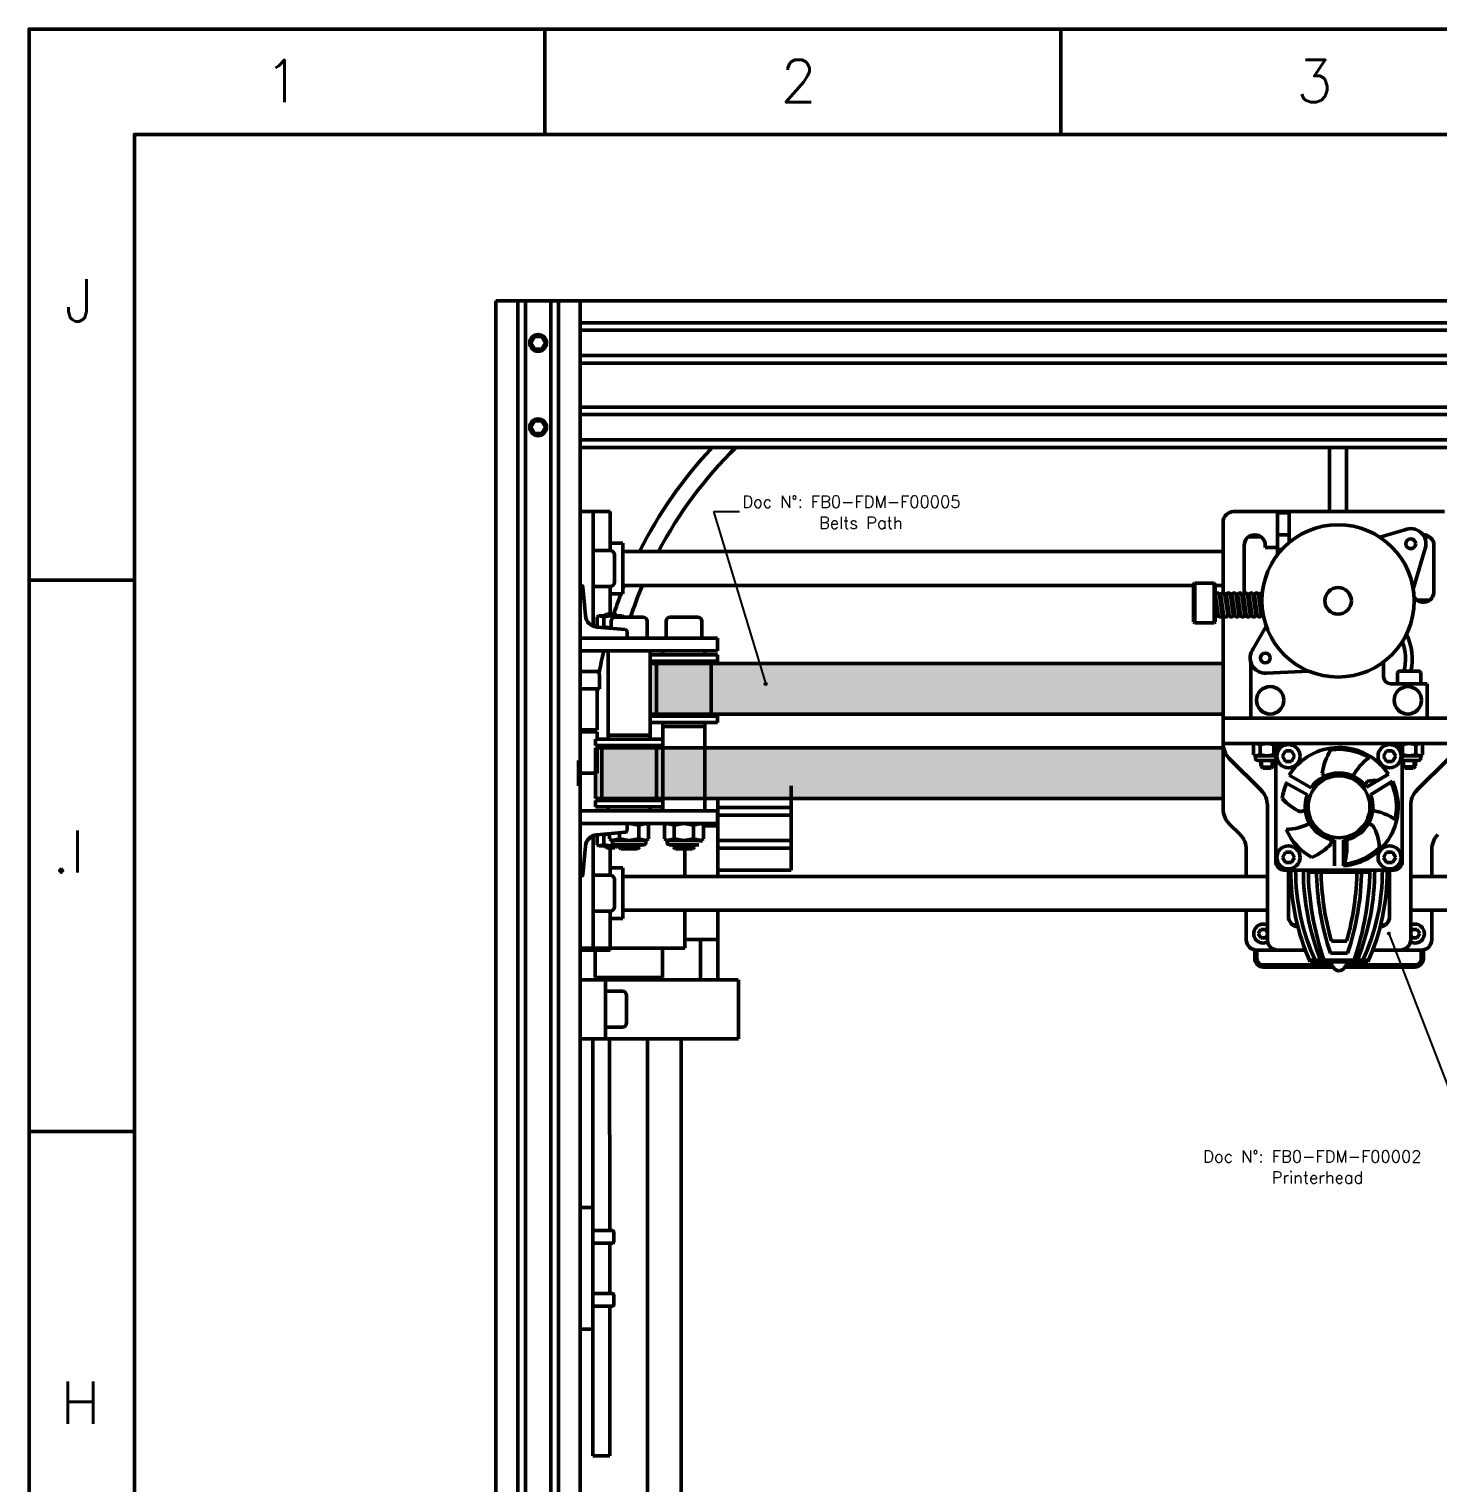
# Model space of a CAD drawing. Extents: x 21664 to 23500, y -5995 to -4166.
# Drawn here: x 21664 to 21998.2, y -5032.5 to -4687.8 of the extents above; entities that cross this region are included whole.
import ezdxf

# ---------------------------------------------------------------- set-up
doc = ezdxf.new("R2010")
doc.units = 0
doc.linetypes.add('DASHED', pattern=[19.05, 12.7, -6.35])
for name, color, linetype, lineweight in [('Cooler', 7, 'Continuous', 50), ('Extrusora', 4, 'Continuous', 50), ('Fixação e Transmissão', 5, 'Continuous', 50), ('Guias', 30, 'Continuous', 50), ('Hotend', 4, 'Continuous', 50), ('Linha tracejada', 254, 'DASHED', 15), ('Perfis e Cantoneiras', 2, 'Continuous', 50), ('Peças Usinadas', 120, 'Continuous', 50)]:
    doc.layers.add(name, color=color, linetype=linetype, lineweight=lineweight)
doc.layers.add('Cotas', color=90, linetype='Continuous')
doc.layers.add('Hachura', color=9, linetype='Continuous')
doc.layers.add('Motores', color=7, linetype='Continuous', lineweight=50, true_color=0x55ff00)
doc.styles.get("Standard").update_dxf_attribs({"font": 'romans.shx'})

msp = doc.modelspace()

# ---------------------------------------------------------------- hatches: boundary and pattern name
at = {"layer": 'Cotas'}
h = msp.add_hatch(color=256, dxfattribs=at)
h.dxf.hatch_style = 1
h.paths.add_polyline_path([(21839.02, -4843.08, 0.241174), (21838.91, -4842.87, 0.611378), (21838.5, -4843.08, 1), (21839.02, -4843.08)])
h = msp.add_hatch(color=256, dxfattribs=at)
h.dxf.hatch_style = 1
h.paths.add_polyline_path([(21986.83, -4902.24, 0.241174), (21986.72, -4902.03, 0.611378), (21986.31, -4902.24, 1), (21986.83, -4902.24)])
at = {"layer": 'Peças Usinadas'}
h = msp.add_hatch(color=50, dxfattribs=at)
h.dxf.hatch_style = 1
h.paths.add_polyline_path([(21812.85, -4838.19), (21811.35, -4838.19), (21811.35, -4850.19), (21812.85, -4850.19), (21812.85, -4838.19)])
h = msp.add_hatch(color=50, dxfattribs=at)
h.dxf.hatch_style = 1
h.paths.add_polyline_path([(21825.85, -4838.19), (21812.85, -4838.19), (21812.85, -4850.19), (21825.85, -4850.19), (21825.85, -4838.19)])
h = msp.add_hatch(color=50, dxfattribs=at)
h.dxf.hatch_style = 1
h.paths.add_polyline_path([(21947.26, -4838.19), (21825.85, -4838.19), (21825.85, -4850.19), (21947.26, -4850.19), (21947.26, -4838.19)])
h = msp.add_hatch(color=256, dxfattribs=at)
h.dxf.hatch_style = 1
h.paths.add_polyline_path([(21798.76, -4858.19), (21798.35, -4858.19), (21798.35, -4864.19), (21798.76, -4864.19), (21798.76, -4858.19)])
h = msp.add_hatch(color=256, dxfattribs=at)
h.dxf.hatch_style = 1
h.paths.add_polyline_path([(21799.85, -4858.19), (21798.76, -4858.19), (21798.76, -4864.19), (21798.35, -4864.19), (21798.35, -4870.19), (21799.85, -4870.19), (21799.85, -4858.19)])
h = msp.add_hatch(color=256, dxfattribs=at)
h.dxf.hatch_style = 1
h.paths.add_polyline_path([(21812.85, -4858.19), (21799.85, -4858.19), (21799.85, -4870.19), (21812.85, -4870.19), (21812.85, -4858.19)])
h = msp.add_hatch(color=256, dxfattribs=at)
h.dxf.hatch_style = 1
h.paths.add_polyline_path([(21814.35, -4858.19), (21812.85, -4858.19), (21812.85, -4870.19), (21814.35, -4870.19), (21814.35, -4858.19)])
h = msp.add_hatch(color=256, dxfattribs=at)
h.dxf.hatch_style = 1
h.paths.add_polyline_path([(21824.35, -4858.19), (21814.35, -4858.19), (21814.35, -4870.19), (21824.35, -4870.19), (21824.35, -4858.19)])
h = msp.add_hatch(color=256, dxfattribs=at)
h.dxf.hatch_style = 1
h.paths.add_polyline_path([(21947.26, -4858.19), (21824.35, -4858.19), (21824.35, -4870.19), (21947.26, -4870.19), (21947.26, -4858.19)])

# ---------------------------------------------------------------- linework, layer by layer
at = {"layer": 'Cooler'}
for p, q in [((21961.76, -4857.19), (21987.76, -4857.19)), ((21959.76, -4885.19), (21959.76, -4859.19)), ((21989.76, -4885.19), (21989.76, -4859.19)), ((21968.13, -4867.68), (21962.89, -4864.69)), ((21971.29, -4864.97), (21970.78, -4864.25)), ((21981.28, -4867.55), (21986.47, -4864.44)), ((21967.26, -4869.37), (21961.96, -4866.42)), ((21981.52, -4866.1), (21980.89, -4867.04)), ((21982.23, -4869.32), (21987.41, -4866.1)), ((21966.78, -4872.88), (21965.73, -4873.41)), ((21981.7, -4876.17), (21982.71, -4876.58)), ((21972.91, -4879.98), (21972.91, -4880.97)), ((21973.69, -4880.12), (21973.69, -4886.19)), ((21973.69, -4880.12), (21973.69, -4886.19)), ((21973.69, -4880.12), (21973.69, -4886.19)), ((21973.69, -4880.12), (21973.69, -4886.19)), ((21975.82, -4880.12), (21975.82, -4886.19)), ((21975.82, -4880.12), (21975.82, -4886.19)), ((21975.82, -4880.12), (21975.82, -4886.19)), ((21975.82, -4880.12), (21975.82, -4886.19)), ((21976.57, -4879.99), (21976.57, -4882.96)), ((21961.76, -4887.19), (21987.76, -4887.19)), ((21954.76, -4906.14), (21954.76, -4908.19)), ((21994.76, -4906.14), (21994.76, -4908.19)), ((21955.26, -4906.19), (21955.26, -4908.19)), ((21994.26, -4906.19), (21994.26, -4908.19)), ((21956.76, -4909.69), (21973, -4909.69)), ((21956.76, -4910.19), (21973.31, -4910.19)), ((21976.2, -4910.19), (21992.76, -4910.19)), ((21976.51, -4909.69), (21992.76, -4909.69))]:
    msp.add_line(p, q, dxfattribs=at)
msp.add_circle((21974.76, -4872.19), 7.34, dxfattribs=at)
for centre, radius, start, end in [((21961.76, -4859.19), 2, 90, 180), ((21987.76, -4859.19), 2, 360, 90), ((21974.76, -4872.19), 14.04, 33.4694, 147.7128), ((21983.77, -4865.86), 13.08, 146.8337, 172.9673), ((21974.76, -4872.19), 13.63, 58.5547, 98.1866), ((21989.74, -4871.29), 13.31, 126.2578, 151.2644), ((21974.76, -4872.19), 8.01, 35.4063, 145.788), ((21974.76, -4872.19), 13.63, 155.877, 171.6284), ((21974.76, -4872.19), 14.04, 274.3572, 25.6945), ((21983.58, -4878.91), 12.97, 88.3053, 99.1167), ((21974.76, -4872.19), 13.63, 347.2717, 25.5047), ((21970.22, -4862.46), 11.84, 220.8799, 247.6848), ((21974.76, -4872.19), 8.01, 159.405, 262.3446), ((21974.76, -4872.19), 8.01, 277.6554, 20.9624), ((21981.01, -4885.31), 12.33, 55.1945, 82.0808), ((21961.15, -4861.51), 16.13, 273.9172, 294.4436), ((21974.76, -4872.19), 13.63, 203.4119, 241.7385), ((21974.01, -4882.17), 10.34, 1.6986, 32.7461), ((21963.56, -4872.5), 12.61, 292.0904, 317.8599), ((21974.76, -4872.19), 13.63, 275.1461, 314.7569), ((21961.76, -4885.19), 2, 180, 270), ((21964.76, -4881.93), 11.85, 341.1427, 355.028), ((21987.76, -4885.19), 2, 270, 360), ((21956.76, -4908.19), 2, 180, 270), ((21956.76, -4908.19), 1.5, 180, 270), ((21992.76, -4908.19), 2, 270, 360), ((21992.76, -4908.19), 1.5, 270, 360)]:
    msp.add_arc(centre, radius, start, end, dxfattribs=at)
at = {"layer": 'Cotas'}
for p, q in [((21826.34, -4802.17), (21832.51, -4802.17)), ((21826.34, -4802.17), (21838.76, -4843.08)), ((21986.57, -4902.24), (22007.87, -4957.44))]:
    msp.add_line(p, q, dxfattribs=at)
for centre in [(21838.76, -4843.08), (21986.57, -4902.24)]:
    msp.add_circle(centre, 0.259, dxfattribs=at)
at = {"layer": 'Extrusora'}
for p, q in [((21960.13, -4802.47), (21962.94, -4802.47)), ((21960.13, -4812.44), (21960.13, -4802.47)), ((21962.94, -4802.47), (21962.94, -4809.5)), ((21962.94, -4807.67), (21960.13, -4807.67)), ((21990.33, -4806.54), (21984.43, -4808.25)), ((21960.13, -4811.17), (21961.19, -4811.17)), ((21992.38, -4820.62), (21995.2, -4810.94)), ((21940.54, -4819.15), (21940.25, -4819.44)), ((21940.25, -4819.44), (21940.25, -4823.88)), ((21940.54, -4819.15), (21940.54, -4823.88)), ((21945.12, -4819.15), (21940.54, -4819.15)), ((21945.12, -4819.15), (21945.12, -4823.88)), ((21945.4, -4819.44), (21945.12, -4819.15)), ((21945.4, -4823.88), (21945.4, -4819.44)), ((21945.42, -4822.09), (21946.06, -4826.7)), ((21945.42, -4822.78), (21945.52, -4822.78)), ((21946.37, -4821.95), (21947.01, -4826.56)), ((21946.48, -4822.78), (21946.85, -4822.78)), ((21946.75, -4822.09), (21947.39, -4826.7)), ((21947.7, -4821.95), (21948.34, -4826.56)), ((21947.81, -4822.78), (21948.18, -4822.78)), ((21948.09, -4822.09), (21948.72, -4826.7)), ((21949.03, -4821.95), (21949.67, -4826.56)), ((21949.14, -4822.78), (21949.51, -4822.78)), ((21949.42, -4822.09), (21950.05, -4826.7)), ((21950.36, -4821.95), (21951, -4826.56)), ((21950.47, -4822.78), (21950.84, -4822.78)), ((21950.75, -4822.09), (21951.38, -4826.7)), ((21951.69, -4821.95), (21952.33, -4826.56)), ((21951.8, -4822.78), (21952.17, -4822.78)), ((21952.08, -4822.09), (21952.71, -4826.7)), ((21953.02, -4821.95), (21953.66, -4826.56)), ((21953.13, -4822.78), (21953.5, -4822.78)), ((21953.41, -4822.09), (21954.04, -4826.7)), ((21954.35, -4821.95), (21954.99, -4826.56)), ((21954.46, -4822.78), (21954.83, -4822.78)), ((21954.74, -4822.09), (21955.37, -4826.7)), ((21955.68, -4821.95), (21956.32, -4826.56)), ((21955.79, -4822.78), (21956.16, -4822.78)), ((21956.07, -4822.09), (21956.7, -4826.7)), ((21940.25, -4828.32), (21940.25, -4823.88)), ((21940.54, -4828.6), (21940.54, -4823.88)), ((21945.12, -4828.6), (21945.12, -4823.88)), ((21945.4, -4823.88), (21945.4, -4828.32)), ((21945.42, -4824.98), (21945.83, -4824.98)), ((21946.79, -4824.98), (21947.16, -4824.98)), ((21948.12, -4824.98), (21948.49, -4824.98)), ((21949.45, -4824.98), (21949.82, -4824.98)), ((21950.78, -4824.98), (21951.15, -4824.98)), ((21952.11, -4824.98), (21952.48, -4824.98)), ((21953.44, -4824.98), (21953.81, -4824.98)), ((21954.77, -4824.98), (21955.14, -4824.98)), ((21956.1, -4824.98), (21956.47, -4824.98)), ((21940.54, -4828.6), (21940.25, -4828.32)), ((21945.12, -4828.6), (21940.54, -4828.6)), ((21945.4, -4828.32), (21945.12, -4828.6)), ((21954.42, -4834.7), (21957.49, -4829.38)), ((21953.84, -4843), (21953.84, -4837.97)), ((21967.61, -4840.05), (21957.54, -4840.47)), ((21985.32, -4841.31), (21985.32, -4837.84)), ((21953.84, -4851.19), (21953.84, -4843)), ((21995.67, -4843), (21987.01, -4843)), ((21995.67, -4851.19), (21995.67, -4843)), ((21953.84, -4851.19), (21974.76, -4851.19)), ((21995.67, -4851.19), (21974.76, -4851.19))]:
    msp.add_line(p, q, dxfattribs=at)
for centre, radius in [((21991.78, -4809.83), 1.16), ((21957.27, -4836.89), 1.16), ((21958.44, -4846.94), 3.25), ((21991.07, -4846.94), 3.25)]:
    msp.add_circle(centre, radius, dxfattribs=at)
for centre, radius, start, end in [((21991.78, -4809.83), 3.6, 341.9776, 113.7462), ((21945.89, -4821.95), 0.482, 0.3217, 197.0883), ((21947.22, -4821.95), 0.482, 0.3217, 197.0883), ((21948.55, -4821.95), 0.482, 0.3217, 197.0883), ((21949.88, -4821.95), 0.482, 0.3217, 197.0883), ((21951.21, -4821.95), 0.482, 0.3217, 197.0883), ((21952.54, -4821.95), 0.482, 0.3217, 197.0883), ((21953.87, -4821.95), 0.482, 0.3217, 197.0883), ((21955.2, -4821.95), 0.482, 0.3217, 197.0883), ((21956.53, -4821.95), 0.482, 86.0092, 197.0883), ((21946.54, -4826.7), 0.482, 179.9403, 16.9088), ((21947.88, -4826.7), 0.482, 179.9403, 16.9088), ((21949.21, -4826.7), 0.482, 179.9403, 16.9088), ((21950.54, -4826.7), 0.482, 179.9403, 16.9088), ((21951.87, -4826.7), 0.482, 179.9403, 16.9088), ((21953.2, -4826.7), 0.482, 179.9403, 16.9088), ((21954.53, -4826.7), 0.482, 179.9403, 16.9088), ((21955.86, -4826.7), 0.482, 179.9403, 16.9088), ((21957.19, -4826.7), 0.482, 179.9403, 224.0602), ((21979.3, -4837.08), 11.23, 344.9058, 21.1052), ((21979.3, -4837.08), 12.82, 346.8069, 26.7509), ((21957.27, -4836.89), 3.6, 142.4486, 274.2171), ((21987.01, -4841.31), 1.69, 180, 270)]:
    msp.add_arc(centre, radius, start, end, dxfattribs=at)
at = {"layer": 'Fixação e Transmissão'}
for p, q in [((21783.89, -4760.69), (21783.02, -4762.19)), ((21785.62, -4760.69), (21786.49, -4762.19)), ((21783.89, -4763.69), (21783.02, -4762.19)), ((21785.62, -4763.69), (21786.49, -4762.19)), ((21783.89, -4780.69), (21783.02, -4782.19)), ((21785.62, -4780.69), (21786.49, -4782.19)), ((21783.89, -4783.69), (21783.02, -4782.19)), ((21785.62, -4783.69), (21786.49, -4782.19)), ((21801.85, -4802.19), (21794.76, -4802.19)), ((21797.85, -4802.19), (21797.85, -4829.36)), ((21801.85, -4802.19), (21801.85, -4811.44)), ((21797.85, -4811.44), (21801.85, -4811.44)), ((21804.85, -4809.69), (21801.85, -4809.69)), ((21802.85, -4812.44), (21802.85, -4818.94)), ((21804.85, -4809.69), (21804.85, -4821.69)), ((21801.85, -4819.94), (21797.85, -4819.94)), ((21801.85, -4819.94), (21801.85, -4826.49)), ((21804.85, -4821.69), (21801.85, -4821.69)), ((21800.95, -4826.49), (21800.55, -4826.89)), ((21802.95, -4826.49), (21800.95, -4826.49)), ((21802.95, -4826.49), (21803.35, -4826.89)), ((21799.2, -4826.89), (21798.77, -4827.13)), ((21798.77, -4827.13), (21798.77, -4829.54)), ((21804.7, -4826.89), (21799.2, -4826.89)), ((21799.2, -4826.89), (21800.36, -4827.13)), ((21799.8, -4829.66), (21800.36, -4829.54)), ((21800.36, -4827.13), (21801.95, -4826.89)), ((21800.36, -4827.13), (21800.36, -4829.54)), ((21800.36, -4829.54), (21801.95, -4829.79)), ((21802.1, -4829.79), (21801.27, -4829.79)), ((21803.53, -4827.13), (21801.95, -4826.89)), ((21802.1, -4829.76), (21801.95, -4829.79)), ((21802.1, -4828.19), (21802.1, -4829.86)), ((21809.6, -4827.19), (21803.1, -4827.19)), ((21804.7, -4826.89), (21803.53, -4827.13)), ((21803.53, -4827.13), (21803.53, -4827.19)), ((21804.7, -4826.89), (21805.12, -4827.13)), ((21805.12, -4827.13), (21805.12, -4827.19)), ((21810.6, -4832.19), (21810.6, -4828.19)), ((21815.1, -4828.19), (21815.1, -4832.19)), ((21822.6, -4827.19), (21816.1, -4827.19)), ((21823.6, -4832.19), (21823.6, -4828.19)), ((21805.85, -4832.19), (21810.6, -4832.19)), ((21815.1, -4832.19), (21823.6, -4832.19)), ((21811.35, -4837.69), (21811.35, -4836.19)), ((21827.35, -4837.69), (21827.35, -4836.19)), ((21794.76, -4840.07), (21798.5, -4840.07)), ((21812.85, -4837.69), (21812.85, -4850.69)), ((21825.85, -4837.69), (21825.85, -4850.69)), ((21989.13, -4840), (21993.63, -4840)), ((21799.32, -4840.89), (21799.32, -4844.19)), ((21988.63, -4843), (21994.13, -4843)), ((21798.76, -4844.19), (21794.76, -4844.19)), ((21799.32, -4844.19), (21794.76, -4844.19)), ((21798.76, -4853.94), (21798.76, -4844.19)), ((21811.35, -4852.19), (21811.35, -4850.69)), ((21827.35, -4852.19), (21827.35, -4850.69)), ((21794.76, -4853.94), (21798.76, -4853.94)), ((21794.76, -4854.44), (21798.76, -4854.44)), ((21798.76, -4854.44), (21798.76, -4856.19)), ((21798.35, -4857.69), (21798.35, -4856.19)), ((21798.76, -4857.69), (21798.76, -4864.19)), ((21799.85, -4857.69), (21799.85, -4870.69)), ((21812.85, -4857.69), (21812.85, -4870.69)), ((21814.35, -4857.69), (21814.35, -4856.19)), ((21954.92, -4857.19), (21954.49, -4857.43)), ((21954.49, -4857.43), (21954.49, -4859.84)), ((21954.92, -4857.19), (21960.42, -4857.19)), ((21954.92, -4857.19), (21956.08, -4857.43)), ((21956.08, -4857.43), (21957.67, -4857.19)), ((21956.08, -4857.43), (21956.08, -4859.84)), ((21959.26, -4857.43), (21957.67, -4857.19)), ((21960.42, -4857.19), (21959.26, -4857.43)), ((21959.26, -4857.43), (21959.26, -4859.84)), ((21960.42, -4857.19), (21960.62, -4857.3)), ((21988.63, -4857.19), (21988.43, -4857.3)), ((21994.13, -4857.19), (21988.63, -4857.19)), ((21988.63, -4857.19), (21989.79, -4857.43)), ((21989.79, -4857.43), (21991.38, -4857.19)), ((21989.79, -4857.43), (21989.79, -4859.84)), ((21992.97, -4857.43), (21991.38, -4857.19)), ((21994.13, -4857.19), (21992.97, -4857.43)), ((21992.97, -4857.43), (21992.97, -4859.84)), ((21994.13, -4857.19), (21994.56, -4857.43)), ((21994.56, -4857.43), (21994.56, -4859.84)), ((21794.35, -4867.19), (21794.35, -4861.19)), ((21954.92, -4860.09), (21954.49, -4859.84)), ((21954.92, -4860.09), (21956.08, -4859.84)), ((21954.92, -4860.09), (21959.29, -4860.09)), ((21954.92, -4860.09), (21954.92, -4860.69)), ((21955.42, -4861.19), (21959.29, -4861.19)), ((21956.08, -4859.84), (21957.67, -4860.09)), ((21956.17, -4862.5), (21956.17, -4861.19)), ((21959.26, -4859.84), (21957.67, -4860.09)), ((21959.17, -4862.5), (21959.17, -4861.19)), ((21959.29, -4859.85), (21959.26, -4859.84)), ((21962.03, -4858.94), (21961.31, -4860.19)), ((21962.03, -4861.44), (21961.31, -4860.19)), ((21963.48, -4858.94), (21964.2, -4860.19)), ((21963.48, -4861.44), (21964.2, -4860.19)), ((21986.03, -4858.94), (21985.31, -4860.19)), ((21986.03, -4861.44), (21985.31, -4860.19)), ((21987.48, -4858.94), (21988.2, -4860.19)), ((21987.48, -4861.44), (21988.2, -4860.19)), ((21989.76, -4859.85), (21989.79, -4859.84)), ((21994.13, -4860.09), (21989.76, -4860.09)), ((21993.63, -4861.19), (21989.76, -4861.19)), ((21989.79, -4859.84), (21991.38, -4860.09)), ((21989.88, -4862.5), (21989.88, -4861.19)), ((21992.97, -4859.84), (21991.38, -4860.09)), ((21992.88, -4862.5), (21992.88, -4861.19)), ((21994.13, -4860.09), (21992.97, -4859.84)), ((21994.13, -4860.09), (21994.56, -4859.84)), ((21994.13, -4860.09), (21994.13, -4860.69)), ((21798.76, -4864.19), (21794.76, -4864.19)), ((21956.67, -4863), (21956.17, -4862.5)), ((21958.67, -4863), (21956.67, -4863)), ((21958.67, -4863), (21959.17, -4862.5)), ((21962.03, -4861.44), (21962.03, -4861.44)), ((21986.03, -4861.44), (21986.03, -4861.44)), ((21990.38, -4863), (21989.88, -4862.5)), ((21990.38, -4863), (21992.38, -4863)), ((21992.38, -4863), (21992.88, -4862.5)), ((21798.35, -4872.19), (21798.35, -4870.69)), ((21814.35, -4872.19), (21814.35, -4870.69)), ((21814.26, -4872.19), (21814.26, -4873.19)), ((21801.73, -4878.55), (21801.73, -4879.83)), ((21804.04, -4878.34), (21804.04, -4879.83)), ((21810.35, -4876.19), (21805.85, -4876.19)), ((21805.85, -4876.26), (21806.35, -4876.19)), ((21808.66, -4876.54), (21806.35, -4876.19)), ((21810.35, -4876.19), (21808.66, -4876.54)), ((21808.66, -4876.54), (21808.66, -4879.83)), ((21810.35, -4876.19), (21810.97, -4876.54)), ((21810.97, -4876.54), (21810.97, -4879.83)), ((21815.35, -4876.19), (21814.73, -4876.54)), ((21814.73, -4876.54), (21814.73, -4879.83)), ((21823.35, -4876.19), (21815.35, -4876.19)), ((21815.35, -4876.19), (21817.04, -4876.54)), ((21817.04, -4876.54), (21819.35, -4876.19)), ((21817.04, -4876.54), (21817.04, -4879.83)), ((21821.66, -4876.54), (21819.35, -4876.19)), ((21823.35, -4876.19), (21821.66, -4876.54)), ((21821.66, -4876.54), (21821.66, -4879.83)), ((21823.35, -4876.19), (21823.97, -4876.54)), ((21823.97, -4876.54), (21823.97, -4879.83)), ((21797.85, -4906.19), (21797.85, -4879.02)), ((21798.77, -4881.24), (21798.77, -4878.83)), ((21799.2, -4881.49), (21798.77, -4881.24)), ((21799.2, -4881.49), (21800.36, -4881.24)), ((21803.85, -4881.49), (21799.2, -4881.49)), ((21799.8, -4878.72), (21800.36, -4878.83)), ((21800.36, -4878.83), (21801.73, -4878.62)), ((21800.36, -4881.24), (21800.36, -4878.83)), ((21800.36, -4881.24), (21801.95, -4881.49)), ((21800.95, -4881.89), (21800.55, -4881.49)), ((21802.95, -4881.89), (21800.95, -4881.89)), ((21802.35, -4880.19), (21801.73, -4879.83)), ((21801.85, -4888.44), (21801.85, -4881.89)), ((21803.53, -4881.24), (21801.95, -4881.49)), ((21802.35, -4880.19), (21804.04, -4879.83)), ((21810.35, -4880.19), (21802.35, -4880.19)), ((21802.35, -4880.19), (21802.35, -4880.69)), ((21809.85, -4881.19), (21802.85, -4881.19)), ((21802.95, -4881.89), (21803.35, -4881.49)), ((21803.53, -4881.24), (21803.53, -4881.19)), ((21803.85, -4881.31), (21803.53, -4881.24)), ((21803.85, -4881.19), (21803.85, -4881.69)), ((21803.85, -4881.69), (21804.35, -4882.19)), ((21804.04, -4879.83), (21806.35, -4880.19)), ((21808.66, -4879.83), (21806.35, -4880.19)), ((21808.85, -4881.69), (21808.35, -4882.19)), ((21810.35, -4880.19), (21808.66, -4879.83)), ((21808.85, -4881.19), (21808.85, -4881.69)), ((21810.35, -4880.19), (21810.97, -4879.83)), ((21810.35, -4880.19), (21810.35, -4880.69)), ((21815.35, -4880.19), (21814.73, -4879.83)), ((21815.35, -4880.19), (21817.04, -4879.83)), ((21823.35, -4880.19), (21815.35, -4880.19)), ((21815.35, -4880.19), (21815.35, -4880.69)), ((21822.85, -4881.19), (21815.85, -4881.19)), ((21816.85, -4881.19), (21816.85, -4881.69)), ((21816.85, -4881.69), (21817.35, -4882.19)), ((21817.04, -4879.83), (21819.35, -4880.19)), ((21821.66, -4879.83), (21819.35, -4880.19)), ((21821.85, -4881.69), (21821.35, -4882.19)), ((21823.35, -4880.19), (21821.66, -4879.83)), ((21821.85, -4881.19), (21821.85, -4881.69)), ((21823.35, -4880.19), (21823.97, -4879.83)), ((21823.35, -4880.19), (21823.35, -4880.69)), ((21808.35, -4882.19), (21804.35, -4882.19)), ((21821.35, -4882.19), (21817.35, -4882.19)), ((21962.03, -4882.94), (21961.31, -4884.19)), ((21962.03, -4885.44), (21961.31, -4884.19)), ((21962.03, -4885.44), (21962.03, -4885.44)), ((21963.48, -4882.94), (21964.2, -4884.19)), ((21963.48, -4885.44), (21964.2, -4884.19)), ((21986.03, -4882.94), (21985.31, -4884.19)), ((21986.03, -4885.44), (21985.31, -4884.19)), ((21986.03, -4885.44), (21986.03, -4885.44)), ((21987.48, -4882.94), (21988.2, -4884.19)), ((21987.48, -4885.44), (21988.2, -4884.19)), ((21801.85, -4888.44), (21797.85, -4888.44)), ((21804.85, -4886.69), (21801.85, -4886.69)), ((21804.85, -4898.69), (21804.85, -4886.69)), ((21802.85, -4895.94), (21802.85, -4889.44)), ((21797.85, -4896.94), (21801.85, -4896.94)), ((21801.85, -4906.19), (21801.85, -4896.94)), ((21804.85, -4898.69), (21801.85, -4898.69)), ((21956.18, -4901.26), (21955.6, -4902.26)), ((21956.18, -4903.26), (21955.6, -4902.26)), ((21957.33, -4901.26), (21957.76, -4902)), ((21957.33, -4903.26), (21957.76, -4902.53)), ((21992.18, -4901.26), (21991.76, -4902)), ((21992.18, -4903.26), (21991.76, -4902.53)), ((21993.33, -4901.26), (21993.91, -4902.26)), ((21993.33, -4903.26), (21993.91, -4902.26)), ((21957.33, -4903.26), (21957.33, -4903.26)), ((21992.18, -4903.26), (21992.18, -4903.26)), ((21801.85, -4906.19), (21794.76, -4906.19)), ((21800.76, -4915.95), (21804.76, -4915.95)), ((21805.76, -4916.95), (21805.76, -4923.45)), ((21804.76, -4924.45), (21800.76, -4924.45)), ((21797.75, -4972.69), (21802.5, -4972.69)), ((21802.75, -4975.44), (21802.75, -4972.94)), ((21797.75, -4975.69), (21802.5, -4975.69)), ((21797.76, -4987.59), (21802.5, -4987.59)), ((21802.75, -4990.34), (21802.75, -4987.84)), ((21797.76, -4990.59), (21802.5, -4990.59))]:
    msp.add_line(p, q, dxfattribs=at)
at = {"layer": 'Fixação e Transmissão', "ltscale": 0.1}
for p, q in [((21785.62, -4760.69), (21783.89, -4760.69)), ((21785.62, -4763.69), (21783.89, -4763.69)), ((21785.62, -4780.69), (21783.89, -4780.69)), ((21785.62, -4783.69), (21783.89, -4783.69)), ((21988.63, -4843), (21988.63, -4840.5)), ((21994.13, -4843), (21994.13, -4840.5)), ((21963.48, -4858.94), (21962.03, -4858.94)), ((21987.48, -4858.94), (21986.03, -4858.94)), ((21963.48, -4861.44), (21962.03, -4861.44)), ((21987.48, -4861.44), (21986.03, -4861.44)), ((21963.48, -4882.94), (21962.03, -4882.94)), ((21963.48, -4885.44), (21962.03, -4885.44)), ((21987.48, -4882.94), (21986.03, -4882.94)), ((21987.48, -4885.44), (21986.03, -4885.44)), ((21956.18, -4901.26), (21957.33, -4901.26)), ((21993.33, -4901.26), (21992.18, -4901.26)), ((21956.18, -4903.26), (21957.33, -4903.26)), ((21993.33, -4903.26), (21992.18, -4903.26)), ((21832.25, -4913.2), (21794.75, -4913.2)), ((21794.76, -4927.2), (21794.76, -4913.2)), ((21800.76, -4927.2), (21800.76, -4913.2)), ((21832.26, -4927.2), (21832.26, -4913.2)), ((21832.26, -4927.2), (21794.76, -4927.2))]:
    msp.add_line(p, q, dxfattribs=at)
at = {"layer": 'Fixação e Transmissão', "color": 7, "ltscale": 0.1}
for p, q in [((21801.35, -4835.19), (21801.35, -4855.19)), ((21811.35, -4835.19), (21811.35, -4855.19)), ((21814.35, -4835.19), (21814.35, -4836.19)), ((21824.35, -4835.19), (21824.35, -4836.19)), ((21814.35, -4853.19), (21814.35, -4852.19)), ((21814.35, -4873.19), (21814.35, -4853.19)), ((21824.35, -4853.19), (21824.35, -4852.19)), ((21824.35, -4873.19), (21824.35, -4853.19)), ((21801.35, -4855.19), (21801.35, -4856.19)), ((21811.35, -4855.19), (21811.35, -4856.19)), ((21801.35, -4872.19), (21801.35, -4873.19)), ((21811.35, -4872.19), (21811.35, -4873.19)), ((21814.35, -4872.19), (21814.35, -4873.19)), ((21824.35, -4872.19), (21824.35, -4873.19))]:
    msp.add_line(p, q, dxfattribs=at)
at = {"layer": 'Fixação e Transmissão', "color": 7}
for p, q in [((21811.35, -4835.19), (21801.35, -4835.19)), ((21824.35, -4835.19), (21814.35, -4835.19)), ((21824.35, -4836.19), (21814.35, -4836.19)), ((21824.35, -4852.19), (21814.35, -4852.19)), ((21824.35, -4853.19), (21814.35, -4853.19)), ((21811.35, -4855.19), (21801.35, -4855.19)), ((21811.35, -4856.19), (21801.35, -4856.19)), ((21811.35, -4872.19), (21801.35, -4872.19)), ((21811.35, -4873.19), (21801.35, -4873.19)), ((21824.35, -4873.19), (21814.35, -4873.19)), ((21824.35, -4873.19), (21814.35, -4873.19))]:
    msp.add_line(p, q, dxfattribs=at)
at = {"layer": 'Fixação e Transmissão', "flags": 128}
for points in [[(21827.35, -4836.19), (21811.35, -4836.19)], [(21827.35, -4850.69), (21811.35, -4850.69)], [(21827.35, -4852.19), (21811.35, -4852.19)], [(21814.35, -4856.19), (21798.35, -4856.19)], [(21814.35, -4870.69), (21798.35, -4870.69)], [(21814.35, -4872.19), (21798.35, -4872.19)]]:
    msp.add_lwpolyline(points, dxfattribs=at)
at = {"layer": 'Fixação e Transmissão'}
for centre, radius in [((21784.76, -4762.19), 1.73), ((21784.76, -4782.19), 1.73), ((21962.76, -4860.19), 2.75), ((21986.76, -4860.19), 2.75), ((21962.76, -4884.19), 2.75), ((21986.76, -4884.19), 2.75)]:
    msp.add_circle(centre, radius, dxfattribs=at)
for centre, radius, start, end in [((21801.85, -4812.44), 1, 0, 90), ((21801.85, -4818.94), 1, 270, 360), ((21803.1, -4828.19), 1, 90, 180), ((21809.6, -4828.19), 1, 360, 90), ((21816.1, -4828.19), 1, 90, 180), ((21822.6, -4828.19), 1, 360, 90), ((21798.5, -4840.89), 0.824, 0, 90), ((21989.13, -4840.5), 0.5, 90, 180), ((21993.63, -4840.5), 0.5, 360, 90), ((21955.42, -4860.69), 0.5, 180, 270), ((21993.63, -4860.69), 0.5, 270, 360), ((21802.85, -4880.69), 0.5, 180, 270), ((21809.85, -4880.69), 0.5, 270, 360), ((21815.85, -4880.69), 0.5, 180, 270), ((21801.85, -4889.44), 1, 360, 90), ((21801.85, -4895.94), 1, 270, 360), ((21956.76, -4902.26), 2.25, 63.6122, 298.2047), ((21992.76, -4902.26), 2.25, 241.7953, 116.3878), ((21804.76, -4916.95), 1, 0, 90), ((21804.76, -4923.45), 1, 270, 360), ((21802.5, -4972.94), 0.25, 360, 90), ((21802.5, -4975.44), 0.25, 270, 360), ((21802.5, -4987.84), 0.25, 360, 90), ((21802.5, -4990.34), 0.25, 270, 360)]:
    msp.add_arc(centre, radius, start, end, dxfattribs=at)
for points, degree in [([(21812.89, -4837.69), (21811.35, -4837.69), (21811.35, -4837.69)], 2), ([(21812.89, -4837.69), (21812.95, -4837.69), (21813.08, -4837.69)], 2), ([(21813.42, -4837.69), (21813.22, -4837.69), (21813.08, -4837.69)], 2), ([(21813.42, -4837.69), (21813.64, -4837.69), (21813.92, -4837.69)], 2), ([(21814.54, -4837.69), (21814.2, -4837.69), (21813.92, -4837.69)], 2), ([(21814.54, -4837.69), (21814.89, -4837.69), (21815.29, -4837.69)], 2), ([(21816.12, -4837.69), (21815.69, -4837.69), (21815.29, -4837.69)], 2), ([(21816.12, -4837.69), (21816.57, -4837.69), (21817.06, -4837.69)], 2), ([(21818.02, -4837.69), (21817.53, -4837.69), (21817.06, -4837.69)], 2), ([(21818.02, -4837.69), (21818.53, -4837.69), (21819.05, -4837.69)], 2), ([(21820.05, -4837.69), (21819.05, -4837.69)], 1), ([(21820.05, -4837.69), (21820.57, -4837.69), (21821.08, -4837.69)], 2), ([(21822.02, -4837.69), (21821.56, -4837.69), (21821.08, -4837.69)], 2), ([(21822.02, -4837.69), (21822.49, -4837.69), (21822.93, -4837.69)], 2), ([(21823.72, -4837.69), (21823.35, -4837.69), (21822.93, -4837.69)], 2), ([(21823.72, -4837.69), (21824.1, -4837.69), (21824.43, -4837.69)], 2), ([(21824.99, -4837.69), (21824.74, -4837.69), (21824.43, -4837.69)], 2), ([(21824.99, -4837.69), (21825.25, -4837.69), (21825.43, -4837.69)], 2), ([(21825.71, -4837.69), (21825.61, -4837.69), (21825.43, -4837.69)], 2), ([(21825.71, -4837.69), (21825.82, -4837.69), (21825.84, -4837.69)], 2), ([(21827.35, -4837.69), (21827.35, -4837.69), (21825.84, -4837.69)], 2), ([(21798.35, -4857.69), (21799.95, -4857.69), (21800.08, -4857.69)], 2), ([(21800.42, -4857.69), (21800.22, -4857.69), (21800.08, -4857.69)], 2), ([(21800.42, -4857.69), (21800.64, -4857.69), (21800.92, -4857.69)], 2), ([(21801.54, -4857.69), (21801.2, -4857.69), (21800.92, -4857.69)], 2), ([(21801.54, -4857.69), (21801.89, -4857.69), (21802.3, -4857.69)], 2), ([(21803.12, -4857.69), (21802.69, -4857.69), (21802.3, -4857.69)], 2), ([(21803.12, -4857.69), (21803.58, -4857.69), (21804.06, -4857.69)], 2), ([(21805.02, -4857.69), (21804.53, -4857.69), (21804.06, -4857.69)], 2), ([(21805.02, -4857.69), (21805.53, -4857.69), (21806.06, -4857.69)], 2), ([(21807.05, -4857.69), (21806.06, -4857.69)], 1), ([(21807.05, -4857.69), (21807.57, -4857.69), (21808.08, -4857.69)], 2), ([(21809.02, -4857.69), (21808.56, -4857.69), (21808.08, -4857.69)], 2), ([(21809.02, -4857.69), (21809.49, -4857.69), (21809.93, -4857.69)], 2), ([(21810.72, -4857.69), (21810.35, -4857.69), (21809.93, -4857.69)], 2), ([(21810.72, -4857.69), (21811.1, -4857.69), (21811.43, -4857.69)], 2), ([(21811.99, -4857.69), (21811.74, -4857.69), (21811.43, -4857.69)], 2), ([(21811.99, -4857.69), (21812.25, -4857.69), (21812.44, -4857.69)], 2), ([(21812.71, -4857.69), (21812.61, -4857.69), (21812.44, -4857.69)], 2), ([(21812.71, -4857.69), (21812.82, -4857.69), (21812.84, -4857.69)], 2), ([(21814.35, -4857.69), (21814.35, -4857.69), (21812.84, -4857.69)], 2)]:
    msp.add_open_spline(points, degree=degree, dxfattribs=at)
at = {"layer": 'Guias'}
for p, q in [((21956.26, -4808.19), (21953.26, -4808.19)), ((21996.26, -4808.19), (21994.98, -4808.19)), ((21996.26, -4823.19), (21993.26, -4823.19)), ((21964.89, -4900.19), (21963.76, -4900.19)), ((21985.76, -4900.19), (21984.62, -4900.19))]:
    msp.add_line(p, q, dxfattribs=at)
msp.add_arc((21953.26, -4822.19), 1, 266.165, 270, dxfattribs=at)
at = {"layer": 'Hachura'}
for p, q in [((21808.85, -4881.69), (21803.85, -4881.69)), ((21804.35, -4881.19), (21804.35, -4882.19)), ((21808.35, -4881.19), (21808.35, -4882.19)), ((21821.85, -4881.69), (21816.85, -4881.69)), ((21817.35, -4881.19), (21817.35, -4882.19)), ((21821.35, -4881.19), (21821.35, -4882.19))]:
    msp.add_line(p, q, dxfattribs=at)
at = {"layer": 'Hotend'}
for p, q in [((21972.94, -4904.05), (21974.76, -4904.05)), ((21976.57, -4904.05), (21974.76, -4904.05)), ((21974.76, -4908.53), (21967.72, -4908.53)), ((21967.9, -4908.94), (21974.76, -4908.94)), ((21969.11, -4908.53), (21969.51, -4908.94)), ((21970.39, -4908.53), (21970.79, -4908.94)), ((21971.19, -4908.53), (21971.6, -4908.94)), ((21972.72, -4906.9), (21974.76, -4906.9)), ((21976.79, -4906.9), (21974.76, -4906.9)), ((21974.76, -4908.53), (21981.79, -4908.53)), ((21981.61, -4908.94), (21974.76, -4908.94)), ((21978.32, -4908.53), (21977.92, -4908.94)), ((21979.13, -4908.53), (21978.72, -4908.94)), ((21980.41, -4908.53), (21980, -4908.94))]:
    msp.add_line(p, q, dxfattribs=at)
for centre, radius, start, end in [((22016.43, -4887.33), 53.12, 179.847, 204.0008), ((22014.75, -4887.44), 50.28, 179.7129, 204.8043), ((22023.97, -4887.21), 57.67, 179.9744, 201.6998), ((22037.02, -4885.97), 69.59, 180.9979, 198.9167), ((22034.95, -4886.2), 65.58, 180.8614, 198.397), ((22036.05, -4886.2), 65.58, 180.8614, 195.7897), ((21913.46, -4886.2), 65.58, 344.2103, 359.1386), ((21914.56, -4886.2), 65.58, 341.603, 359.1386), ((21912.49, -4885.97), 69.59, 341.0833, 359.0021), ((21925.55, -4887.21), 57.67, 338.3002, 0.0256), ((21934.76, -4887.44), 50.28, 335.1957, 0.2871), ((21933.08, -4887.33), 53.12, 335.9992, 0.153), ((21975.6, -4908.43), 2.88, 189.5316, 253.0677), ((21973.92, -4908.43), 2.88, 286.9323, 350.4684)]:
    msp.add_arc(centre, radius, start, end, dxfattribs=at)
at = {"layer": 'Linha tracejada'}
for p, q in [((21800.95, -4826.49), (21800.95, -4826.89)), ((21802.95, -4826.49), (21802.95, -4826.89)), ((21956.67, -4863), (21956.67, -4861.19)), ((21958.67, -4863), (21958.67, -4861.19)), ((21990.38, -4863), (21990.38, -4861.19)), ((21992.38, -4863), (21992.38, -4861.19)), ((21956.17, -4862.5), (21959.17, -4862.5)), ((21992.88, -4862.5), (21989.88, -4862.5)), ((21800.95, -4881.89), (21800.95, -4881.49)), ((21802.95, -4881.89), (21802.95, -4881.49))]:
    msp.add_line(p, q, dxfattribs=at)
at = {"layer": 'Motores'}
for p, q in [((21827.41, -4870.19), (21827.41, -4876.69)), ((21823.97, -4876.69), (21827.41, -4876.69)), ((21823.97, -4876.69), (21827.41, -4876.69)), ((21827.41, -4876.69), (21827.41, -4888.69)), ((21827.41, -4888.69), (21827.41, -4876.69)), ((21819.59, -4882.19), (21819.59, -4888.69)), ((21819.59, -4882.19), (21819.59, -4888.69)), ((21819.59, -4896.69), (21819.59, -4905.69)), ((21819.59, -4896.69), (21819.59, -4905.69)), ((21827.41, -4903.69), (21827.41, -4896.69)), ((21827.41, -4896.69), (21827.41, -4903.69)), ((21798.26, -4905.69), (21794.76, -4905.69)), ((21798.26, -4905.69), (21794.76, -4905.69)), ((21798.26, -4905.69), (21794.76, -4905.69)), ((21798.26, -4905.69), (21794.76, -4905.69)), ((21814.26, -4905.69), (21798.26, -4905.69)), ((21798.26, -4905.69), (21798.26, -4912.69)), ((21798.26, -4912.69), (21798.26, -4905.69)), ((21798.26, -4905.69), (21814.26, -4905.69)), ((21814.26, -4912.69), (21814.26, -4905.69)), ((21814.26, -4905.69), (21814.26, -4912.69)), ((21819.59, -4905.69), (21814.26, -4905.69)), ((21819.59, -4905.69), (21814.26, -4905.69)), ((21819.59, -4905.69), (21814.26, -4905.69)), ((21819.59, -4905.69), (21814.26, -4905.69)), ((21823.29, -4903.69), (21819.59, -4903.69)), ((21819.59, -4903.69), (21819.59, -4905.69)), ((21819.59, -4903.69), (21819.59, -4905.69)), ((21823.29, -4903.69), (21819.59, -4903.69)), ((21823.29, -4913.2), (21823.29, -4903.69)), ((21823.29, -4903.69), (21827.41, -4903.69)), ((21827.41, -4903.69), (21823.29, -4903.69)), ((21827.41, -4903.69), (21827.41, -4913.2)), ((21798.26, -4912.69), (21814.26, -4912.69)), ((21814.26, -4912.69), (21798.26, -4912.69))]:
    msp.add_line(p, q, dxfattribs=at)
at = {"layer": 'Perfis e Cantoneiras'}
for p, q in [((21774.76, -4752.19), (22174.76, -4752.19)), ((21774.76, -5312.19), (21774.76, -4752.19)), ((21779.96, -5312.19), (21779.96, -4752.19)), ((21781.76, -5312.19), (21781.76, -4752.19)), ((21787.76, -5312.19), (21787.76, -4752.19)), ((21789.56, -5312.19), (21789.56, -4752.19)), ((21794.76, -5312.19), (21794.76, -4752.19)), ((21794.76, -4757.39), (22154.76, -4757.39)), ((21794.76, -4759.19), (22154.76, -4759.19)), ((21794.76, -4765.19), (22154.76, -4765.19)), ((21794.76, -4766.99), (22154.76, -4766.99)), ((21794.76, -4777.39), (22154.76, -4777.39)), ((21794.76, -4779.19), (22154.76, -4779.19)), ((21794.76, -4785.19), (22154.76, -4785.19)), ((21794.76, -4786.99), (22154.76, -4786.99)), ((21794.76, -4819.69), (21794.89, -4819.69)), ((21795.39, -4820.14), (21795.97, -4826.83)), ((21805.39, -4830.15), (21798.7, -4829.56)), ((21794.76, -4832.19), (21805.85, -4832.19)), ((21805.85, -4832.19), (21805.85, -4830.64)), ((21844.76, -4872.39), (21827.41, -4872.39)), ((21844.76, -4874.19), (21827.41, -4874.19)), ((21794.76, -4876.19), (21805.85, -4876.19)), ((21805.39, -4878.23), (21798.7, -4878.81)), ((21805.85, -4876.19), (21805.85, -4877.73)), ((21795.39, -4888.23), (21795.97, -4881.54)), ((21844.76, -4880.19), (21827.41, -4880.19)), ((21844.76, -4881.99), (21827.41, -4881.99)), ((21794.76, -4888.69), (21794.89, -4888.69)), ((21844.76, -4887.19), (21827.41, -4887.19))]:
    msp.add_line(p, q, dxfattribs=at)
at = {"layer": 'Perfis e Cantoneiras', "color": 7}
for p, q in [((21810.69, -4927.2), (21810.65, -5195.19)), ((21818.69, -4927.2), (21818.65, -5195.19))]:
    msp.add_line(p, q, dxfattribs=at)
at = {"layer": 'Perfis e Cantoneiras'}
for centre in [(21784.76, -4762.19), (21784.76, -4782.19)]:
    msp.add_circle(centre, 2, dxfattribs=at)
for centre, radius, start, end in [((21794.89, -4820.19), 0.5, 5, 90), ((21798.96, -4826.57), 3, 185, 265), ((21805.35, -4830.64), 0.5, 360, 85), ((21805.35, -4877.73), 0.5, 275, 360), ((21798.96, -4881.8), 3, 95, 175), ((21794.89, -4888.19), 0.5, 270, 355)]:
    msp.add_arc(centre, radius, start, end, dxfattribs=at)
at = {"layer": 'Peças Usinadas'}
for p, q in [((21786.38, -4687.76), (21786.38, -4712.76)), ((21908.77, -4687.76), (21908.77, -4712.76)), ((21999.76, -4802.19), (21949.76, -4802.19)), ((21947.26, -4821.47), (21947.26, -4804.69)), ((21952.26, -4815.69), (21952.26, -4810.19)), ((21957.26, -4810.69), (21957.26, -4810.19)), ((21957.26, -4810.69), (21960.13, -4810.69)), ((21997.26, -4815.69), (21997.26, -4810.19)), ((21952.26, -4815.69), (21952.26, -4821.19)), ((21952.26, -4821.19), (21952.26, -4815.69)), ((21997.26, -4815.69), (21997.26, -4821.19)), ((21997.26, -4821.19), (21997.26, -4815.69)), ((21689, -4818.47), (21664, -4818.47)), ((21947.26, -4872.69), (21947.26, -4825.71)), ((21794.76, -4832.19), (21827.35, -4832.19)), ((21827.35, -4832.19), (21827.35, -4835.19)), ((21794.76, -4835.19), (21827.35, -4835.19)), ((21811.35, -4838.19), (21947.26, -4838.19)), ((21811.35, -4850.19), (21947.26, -4850.19)), ((22002.26, -4851.19), (21947.26, -4851.19)), ((21947.26, -4854.19), (21947.26, -4851.19)), ((21947.26, -4857.19), (21947.26, -4854.19)), ((22002.26, -4857.19), (21947.26, -4857.19)), ((21798.35, -4870.19), (21798.35, -4858.19)), ((21798.35, -4858.19), (21947.26, -4858.19)), ((21948.72, -4860.72), (21956.29, -4868.29)), ((22000.79, -4860.72), (21993.22, -4868.29)), ((21798.35, -4870.19), (21947.26, -4870.19)), ((21794.76, -4873.19), (21827.35, -4873.19)), ((21827.35, -4873.19), (21827.35, -4876.19)), ((21957.76, -4903.69), (21957.76, -4871.83)), ((21991.76, -4903.69), (21991.76, -4871.83)), ((21794.76, -4876.19), (21827.35, -4876.19)), ((21948.72, -4876.22), (21951.29, -4878.79)), ((21952.76, -4888.69), (21952.76, -4882.33)), ((21996.76, -4888.69), (21996.76, -4882.33)), ((21962.76, -4892.69), (21962.76, -4887.19)), ((21967.76, -4887.69), (21967.76, -4887.19)), ((21981.76, -4887.69), (21981.76, -4887.19)), ((21986.76, -4892.69), (21986.76, -4887.19)), ((21962.76, -4892.69), (21962.76, -4898.19)), ((21962.76, -4898.19), (21962.76, -4892.69)), ((21986.76, -4892.69), (21986.76, -4898.19)), ((21986.76, -4898.19), (21986.76, -4892.69)), ((21952.76, -4903.69), (21952.76, -4896.69)), ((21996.76, -4903.69), (21996.76, -4896.69)), ((21955.26, -4906.19), (21966.77, -4906.19)), ((21966.77, -4906.19), (21960.26, -4906.19)), ((21989.26, -4906.19), (21982.74, -4906.19)), ((21982.74, -4906.19), (21994.26, -4906.19)), ((21689, -4949.19), (21664, -4949.19)), ((21797.76, -4967.19), (21794.76, -4967.19)), ((21797.76, -4996.09), (21797.76, -4967.19)), ((21797.76, -4996.09), (21794.76, -4996.09))]:
    msp.add_line(p, q, dxfattribs=at)
at = {"layer": 'Peças Usinadas', "color": 7}
for p, q in [((21972.53, -4802.19), (21972.53, -4786.99)), ((21976.53, -4802.19), (21976.53, -4786.99)), ((21797.75, -4972.69), (21797.73, -4927.2)), ((21801.75, -4972.69), (21801.73, -4927.2)), ((21797.76, -4987.59), (21797.75, -4975.69)), ((21801.76, -4987.59), (21801.75, -4975.69)), ((21797.77, -5026.09), (21797.76, -4990.59)), ((21801.77, -5026.09), (21801.76, -4990.59)), ((21797.77, -5026.09), (21801.77, -5026.09))]:
    msp.add_line(p, q, dxfattribs=at)
at = {"layer": 'Peças Usinadas', "color": 7, "ltscale": 0.25}
for p, q in [((21947.26, -4811.69), (21804.85, -4811.69)), ((21940.25, -4819.69), (21804.85, -4819.69)), ((21947.26, -4819.69), (21945.12, -4819.69)), ((21957.76, -4888.69), (21804.85, -4888.69)), ((21991.76, -4888.69), (22144.67, -4888.69)), ((21957.76, -4896.69), (21804.85, -4896.69)), ((21991.76, -4896.69), (22144.67, -4896.69))]:
    msp.add_line(p, q, dxfattribs=at)
at = {"layer": 'Peças Usinadas', "color": 2}
msp.add_line((21844.76, -4887.19), (21844.76, -4867.19), dxfattribs=at)
at = {"layer": 'Peças Usinadas', "ltscale": 0.1}
msp.add_line((21967.76, -4887.69), (21981.76, -4887.69), dxfattribs=at)
at = {"layer": 'Peças Usinadas', "flags": 128}
msp.add_lwpolyline([(21664, -5994.91), (23499.73, -5994.91), (23499.73, -4687.76), (21664, -4687.76)], close=True, dxfattribs=at)
msp.add_lwpolyline([(21689, -5969.91), (23474.73, -5969.91), (23474.73, -4712.76), (21689, -4712.76), (21689, -5969.91)], dxfattribs=at)
at = {"layer": 'Peças Usinadas'}
for radius in [18.06, 3.15]:
    msp.add_circle((21974.53, -4823.36), radius, dxfattribs=at)
at = {"layer": 'Peças Usinadas', "color": 7}
for centre, radius, start, end in [((21902.11, -4858.59), 104.45, 136.7247, 153.3185), ((21902.11, -4858.59, 8306.42), 100.45, 134.5367, 152.166), ((21902.11, -4858.59), 104.45, 158.1338, 158.6145), ((21902.11, -4858.59, 8306.42), 100.45, 157.2152, 161.7836), ((21902.11, -4858.59), 104.45, 159.3112, 162.1011), ((21902.11, -4858.59), 104.45, 167.0533, 170.0345), ((21902.11, -4858.59), 104.45, 177.4475, 177.722)]:
    msp.add_arc(centre, radius, start, end, dxfattribs=at)
at = {"layer": 'Peças Usinadas'}
for centre, radius, start, end in [((21949.76, -4804.69), 2.5, 90, 180), ((21954.76, -4810.19), 2.5, 0, 180), ((21994.76, -4810.19), 2.5, 360, 92.0384), ((21954.76, -4821.19), 2.5, 180, 188.1826), ((21994.76, -4821.19), 2.5, 208.7417, 360), ((21952.26, -4857.19), 5, 180, 225), ((21952.76, -4871.83), 5, 360, 45), ((21996.76, -4871.83), 5, 135, 180), ((21952.26, -4872.69), 5, 180, 225), ((21947.76, -4882.33), 5, 360, 45), ((22001.76, -4882.33), 5, 135, 180), ((21965.26, -4898.19), 2.5, 180, 264.3861), ((21984.26, -4898.19), 2.5, 275.6139, 360), ((21955.26, -4903.69), 2.5, 180, 270), ((21960.26, -4903.69), 2.5, 180, 270), ((21989.26, -4903.69), 2.5, 270, 360), ((21994.26, -4903.69), 2.5, 270, 360)]:
    msp.add_arc(centre, radius, start, end, dxfattribs=at)

# ---------------------------------------------------------------- texts
at = {"layer": 'Cotas'}
for s, height, p in [('1', 10, (21719.86, -4705.07)), ('2', 10, (21842.25, -4705.07)), ('3', 10, (21964.63, -4705.07)), ('J', 10, (21672.48, -4757.08)), ('Doc N°: FB0-FDM-F00005', 2.835, (21833.2, -4801.26)), ('Belts Path', 2.835, (21851.42, -4806.26)), ('.I', 10, (21669.48, -4887.79)), ('Doc N°: FB0-FDM-F00002', 2.835, (21942.55, -4956.53)), ('Printerhead', 2.835, (21958.77, -4961.53)), ('H', 10, (21671.48, -5018.51))]:
    msp.add_text(s, height=height, dxfattribs=at).set_placement(p)

doc.saveas('drawing.dxf')
